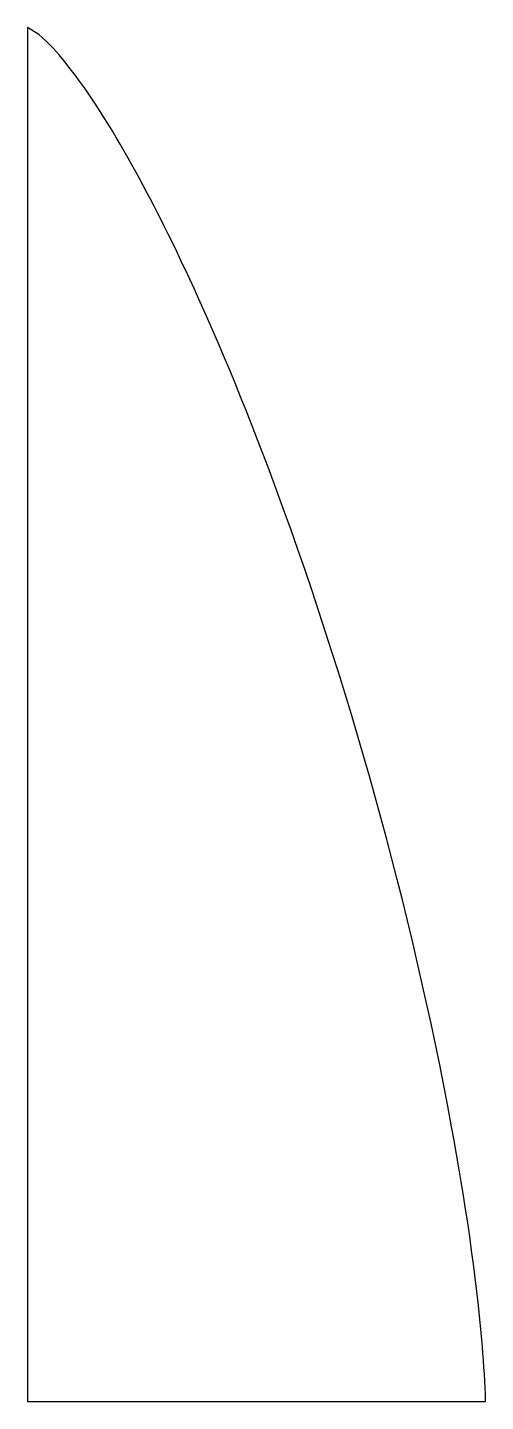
# Model space of a CAD drawing. Header units: metres. Extents: x 0 to 30, y 0 to 90.
import ezdxf

# ---------------------------------------------------------------- set-up
doc = ezdxf.new("R2010")
doc.units = ezdxf.units.M

msp = doc.modelspace()

# ---------------------------------------------------------------- linework, layer by layer
for p, q in [((0.73442, 89.55), (0, 90)), ((0, 90), (0, 0)), ((1.23421, 89.1), (0.73442, 89.55)), ((1.67159, 88.65), (1.23421, 89.1)), ((2.07256, 88.2), (1.67159, 88.65)), ((2.44826, 87.75), (2.07256, 88.2)), ((2.80486, 87.3), (2.44826, 87.75)), ((3.14622, 86.85), (2.80486, 87.3)), ((3.47496, 86.4), (3.14622, 86.85)), ((3.79297, 85.95), (3.47496, 86.4)), ((4.10167, 85.5), (3.79297, 85.95)), ((4.40218, 85.05), (4.10167, 85.5)), ((4.69537, 84.6), (4.40218, 85.05)), ((4.98198, 84.15), (4.69537, 84.6)), ((5.2626, 83.7), (4.98198, 84.15)), ((5.53772, 83.25), (5.2626, 83.7)), ((5.80775, 82.8), (5.53772, 83.25)), ((6.0731, 82.35), (5.80775, 82.8)), ((6.33408, 81.9), (6.0731, 82.35)), ((6.59093, 81.45), (6.33408, 81.9)), ((6.84393, 81), (6.59093, 81.45)), ((7.09331, 80.55), (6.84393, 81)), ((7.33923, 80.1), (7.09331, 80.55)), ((7.58189, 79.65), (7.33923, 80.1)), ((7.82144, 79.2), (7.58189, 79.65)), ((8.05804, 78.75), (7.82144, 79.2)), ((8.29179, 78.3), (8.05804, 78.75)), ((8.52284, 77.85), (8.29179, 78.3)), ((8.75128, 77.4), (8.52284, 77.85)), ((8.97723, 76.95), (8.75128, 77.4)), ((9.20076, 76.5), (8.97723, 76.95)), ((9.64095, 75.6), (9.20076, 76.5)), ((10.0724, 74.7), (9.64095, 75.6)), ((10.4958, 73.8), (10.0724, 74.7)), ((10.9115, 72.9), (10.4958, 73.8)), ((11.3199, 72), (10.9115, 72.9)), ((11.7215, 71.1), (11.3199, 72)), ((12.1164, 70.2), (11.7215, 71.1)), ((12.5051, 69.3), (12.1164, 70.2)), ((12.8878, 68.4), (12.5051, 69.3)), ((13.2646, 67.5), (12.8878, 68.4)), ((13.636, 66.6), (13.2646, 67.5)), ((14.0019, 65.7), (13.636, 66.6)), ((14.3627, 64.8), (14.0019, 65.7)), ((14.7184, 63.9), (14.3627, 64.8)), ((15.0693, 63), (14.7184, 63.9)), ((15.4154, 62.1), (15.0693, 63)), ((15.7569, 61.2), (15.4154, 62.1)), ((16.0939, 60.3), (15.7569, 61.2)), ((16.4266, 59.4), (16.0939, 60.3)), ((16.7549, 58.5), (16.4266, 59.4)), ((17.2395, 57.15), (16.7549, 58.5)), ((17.715, 55.8), (17.2395, 57.15)), ((18.1815, 54.45), (17.715, 55.8)), ((18.6394, 53.1), (18.1815, 54.45)), ((19.0887, 51.75), (18.6394, 53.1)), ((19.5297, 50.4), (19.0887, 51.75)), ((19.9625, 49.05), (19.5297, 50.4)), ((20.3873, 47.7), (19.9625, 49.05)), ((20.8042, 46.35), (20.3873, 47.7)), ((21.2132, 45), (20.8042, 46.35)), ((21.6145, 43.65), (21.2132, 45)), ((22.0081, 42.3), (21.6145, 43.65)), ((22.3941, 40.95), (22.0081, 42.3)), ((22.7726, 39.6), (22.3941, 40.95)), ((23.1435, 38.25), (22.7726, 39.6)), ((23.5069, 36.9), (23.1435, 38.25)), ((23.8627, 35.55), (23.5069, 36.9)), ((24.2111, 34.2), (23.8627, 35.55)), ((24.5519, 32.85), (24.2111, 34.2)), ((24.8852, 31.5), (24.5519, 32.85)), ((25.2108, 30.15), (24.8852, 31.5)), ((25.5288, 28.8), (25.2108, 30.15)), ((25.839, 27.45), (25.5288, 28.8)), ((26.1413, 26.1), (25.839, 27.45)), ((26.4356, 24.75), (26.1413, 26.1)), ((26.7219, 23.4), (26.4356, 24.75)), ((26.9999, 22.05), (26.7219, 23.4)), ((27.2694, 20.7), (26.9999, 22.05)), ((27.5303, 19.35), (27.2694, 20.7)), ((27.7823, 18), (27.5303, 19.35)), ((27.9453, 17.1), (27.7823, 18)), ((28.104, 16.2), (27.9453, 17.1)), ((28.2585, 15.3), (28.104, 16.2)), ((28.4087, 14.4), (28.2585, 15.3)), ((28.5543, 13.5), (28.4087, 14.4)), ((28.6952, 12.6), (28.5543, 13.5)), ((28.8313, 11.7), (28.6952, 12.6)), ((28.9625, 10.8), (28.8313, 11.7)), ((29.0884, 9.89999), (28.9625, 10.8)), ((29.2089, 9), (29.0884, 9.89999)), ((29.3237, 8.09999), (29.2089, 9)), ((29.4324, 7.2), (29.3237, 8.09999)), ((29.5348, 6.29999), (29.4324, 7.2)), ((29.6303, 5.39999), (29.5348, 6.29999)), ((29.7183, 4.5), (29.6303, 5.39999)), ((29.7592, 4.04999), (29.7183, 4.5)), ((29.798, 3.59999), (29.7592, 4.04999)), ((29.8346, 3.14999), (29.798, 3.59999)), ((29.8686, 2.7), (29.8346, 3.14999)), ((29.8999, 2.25), (29.8686, 2.7)), ((29.9283, 1.79999), (29.8999, 2.25)), ((29.9534, 1.34999), (29.9283, 1.79999)), ((29.9746, 0.89999), (29.9534, 1.34999)), ((0, 0), (30, 0)), ((29.991, 0.45), (29.9746, 0.89999)), ((30, 0), (29.991, 0.45))]:
    msp.add_line(p, q)

doc.saveas('drawing.dxf')
